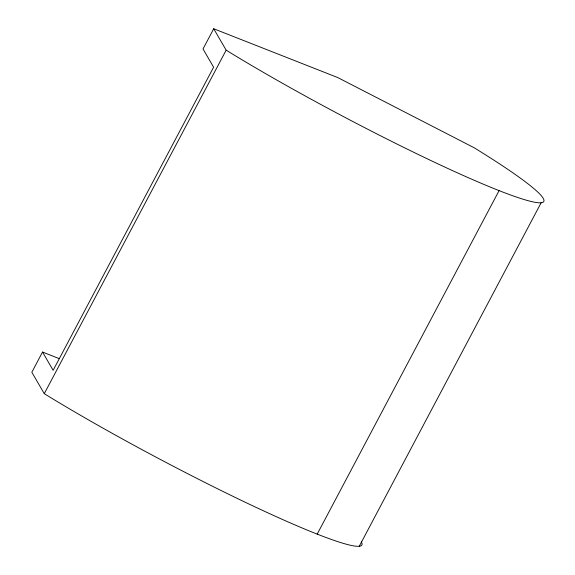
<?xml version="1.0" encoding="UTF-8"?>
<svg xmlns="http://www.w3.org/2000/svg" width="575" height="575" viewBox="0 0 575 575"><rect width="100%" height="100%" fill="white"/><g stroke="black" fill="none" stroke-linecap="round" stroke-linejoin="round"><path stroke-width="0.86" d="M59.175 358.599L42.528 352.051L31.833 372.255L44.275 393.681A219.061 18.709 27.9 0 0 258.412 508.473A219.061 18.709 27.9 0 0 361.294 541.794M317.206 534.125L499.086 190.62A219.061 18.709 27.9 0 0 474.195 147.775L337.733 77.553L213.706 28.75L203.011 48.954L213.612 67.203L53.13 370.3L42.528 352.051M44.275 393.681L226.155 50.169L213.706 28.75M359.267 546.25L541.147 202.745M499.086 190.62A219.061 18.709 27.9 0 1 226.155 50.169"/></g></svg>
